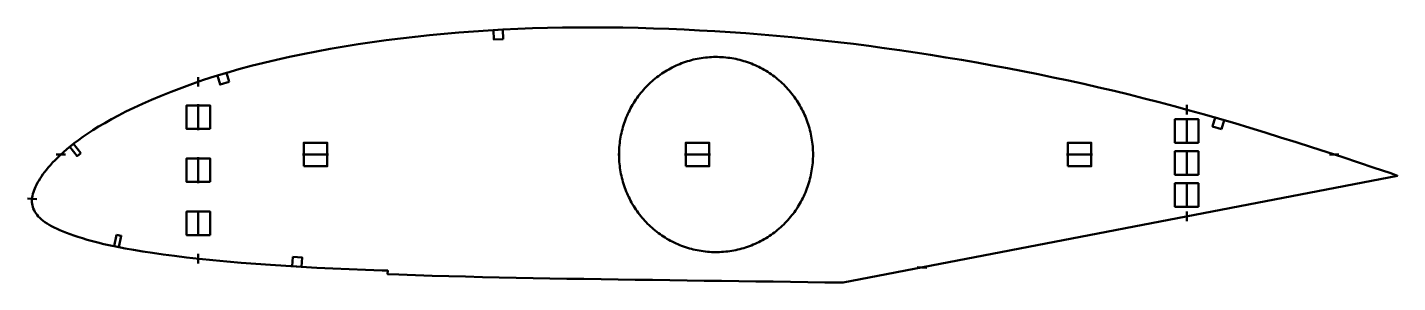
# Model space of a CAD drawing. Header units: metres. Extents: x -3 to 579, y 46 to 154.
import ezdxf

# ---------------------------------------------------------------- set-up
doc = ezdxf.new("R2010")
doc.units = ezdxf.units.M
doc.layers.add('Layer', color=1, linetype='Continuous', lineweight=50)

msp = doc.modelspace()

# ---------------------------------------------------------------- linework, layer by layer
at = {"layer": 'Layer'}
for p, q in [((289.83, 141.49), (289.83, 141.99)), ((69.83, 128.93), (69.83, 132.93)), ((69.83, 121.39), (69.83, 110.39)), ((489.83, 117.08), (489.83, 121.08)), ((489.83, 115.51), (489.83, 104.51)), ((13.4, 100), (9.4, 100)), ((125.12, 100), (114.12, 100)), ((248.62, 100), (248.12, 100)), ((287.46, 100), (276.46, 100)), ((331.05, 100), (331.55, 100)), ((449.79, 100), (438.79, 100)), ((489.83, 101.9), (489.83, 90.9)), ((550.51, 100), (554.51, 100)), ((69.83, 98.83), (69.83, 87.83)), ((489.83, 88.28), (489.83, 77.28)), ((1.19, 80.95), (-2.8, 81.26)), ((69.83, 76.27), (69.83, 65.27)), ((489.83, 75.71), (489.83, 71.71)), ((289.83, 58.51), (289.83, 58.01)), ((69.83, 57.73), (69.83, 53.73)), ((375.35, 52.16), (379.34, 51.86))]:
    msp.add_line(p, q, dxfattribs=at)
for points in [[(579.45, 91), (579.45, 91), (576.09, 92.15), (569.44, 94.39), (562.8, 96.62), (556.17, 98.81), (549.53, 100.97), (542.9, 103.11), (536.28, 105.23), (529.71, 107.31), (523.18, 109.35), (516.7, 111.33), (510.24, 113.27), (503.8, 115.15), (497.38, 116.99), (490.96, 118.78), (484.55, 120.52), (478.15, 122.22), (471.75, 123.87), (465.35, 125.47), (458.94, 127.02), (452.51, 128.54), (446.07, 130.01), (439.62, 131.43), (433.15, 132.82), (426.68, 134.16), (420.2, 135.46), (413.7, 136.71), (407.17, 137.92), (400.63, 139.1), (394.08, 140.24), (387.51, 141.33), (380.95, 142.39), (374.39, 143.41), (367.83, 144.38), (361.28, 145.3), (354.73, 146.19), (348.19, 147.02), (341.65, 147.81), (335.11, 148.56), (328.57, 149.25), (322.04, 149.9), (315.5, 150.51), (308.97, 151.06), (302.44, 151.57), (295.9, 152.03), (289.36, 152.44), (282.82, 152.81), (276.29, 153.14), (269.77, 153.41), (263.25, 153.64), (256.74, 153.82), (250.25, 153.95), (243.77, 154.03), (237.32, 154.07), (230.9, 154.05), (224.53, 153.99), (218.2, 153.86), (211.89, 153.67), (205.58, 153.41), (199.28, 153.11), (193, 152.74), (186.73, 152.32), (180.49, 151.84), (174.26, 151.31), (168.07, 150.71), (161.92, 150.06), (155.8, 149.36), (149.72, 148.59), (143.69, 147.76), (137.71, 146.88), (131.78, 145.92), (125.9, 144.91), (120.05, 143.83), (114.28, 142.71), (108.62, 141.54), (103.07, 140.32), (97.63, 139.04), (92.31, 137.69), (87.09, 136.28), (81.97, 134.81), (76.97, 133.28), (72.09, 131.71), (67.35, 130.08), (62.76, 128.42), (58.32, 126.72), (54.05, 125.01), (49.98, 123.3), (46.12, 121.6), (42.48, 119.91), (39.06, 118.24), (35.86, 116.6), (32.87, 114.98), (30.08, 113.39), (27.48, 111.86), (25.07, 110.36), (22.84, 108.92), (20.79, 107.51), (18.88, 106.15), (17.12, 104.82), (15.49, 103.53), (13.98, 102.28), (12.58, 101.07), (11.28, 99.89), (10.07, 98.75), (8.96, 97.64), (7.93, 96.56), (6.97, 95.52), (6.09, 94.49), (5.27, 93.49), (4.51, 92.53), (3.82, 91.58), (3.17, 90.64), (2.56, 89.74), (2.02, 88.88), (1.54, 88.04), (1.1, 87.17), (0.69, 86.33), (0.34, 85.54), (0.04, 84.79), (-0.21, 84.01), (-0.42, 83.24), (-0.59, 82.5), (-0.72, 81.78), (-0.81, 81.06), (-0.85, 80.4), (-0.86, 79.73), (-0.8, 79.07), (-0.69, 78.39), (-0.52, 77.7), (-0.28, 77.02), (0.01, 76.34), (0.36, 75.67), (0.78, 75.01), (1.28, 74.35), (1.83, 73.7), (2.45, 73.06), (3.13, 72.44), (3.87, 71.83), (4.67, 71.23), (5.55, 70.64), (6.49, 70.07), (7.51, 69.51), (8.6, 68.95), (9.78, 68.39), (11.03, 67.83), (12.37, 67.26), (13.79, 66.69), (15.31, 66.12), (16.94, 65.54), (18.68, 64.96), (20.57, 64.38), (22.6, 63.79), (24.8, 63.19), (27.17, 62.58), (29.73, 61.95), (32.51, 61.32), (35.51, 60.68), (38.78, 60.05), (42.34, 59.43), (46.21, 58.8), (50.4, 58.15), (54.9, 57.51), (59.71, 56.88), (64.83, 56.27), (70.26, 55.68), (75.96, 55.11), (81.89, 54.54), (87.98, 54), (94.2, 53.49), (100.52, 53.03), (106.96, 52.62), (113.54, 52.24), (120.25, 51.89), (127.04, 51.57), (133.93, 51.27), (140.91, 50.99), (147.95, 50.71), (150.32, 50.62), (150.26, 49.13), (154.98, 48.95), (162.06, 48.7), (169.14, 48.46), (176.24, 48.26), (183.38, 48.07), (190.54, 47.89), (197.72, 47.72), (204.9, 47.56), (212.06, 47.41), (219.24, 47.29), (226.46, 47.18), (233.7, 47.08), (240.97, 46.97), (248.25, 46.86), (255.53, 46.75), (262.84, 46.65), (270.16, 46.56), (277.49, 46.46), (284.82, 46.36), (292.15, 46.25), (299.48, 46.14), (306.8, 46.04), (314.13, 45.94), (321.46, 45.84), (328.79, 45.75), (336.12, 45.64), (343.78, 45.53), (579.45, 91)], [(331.05, 100), (331.04, 100.87), (331.01, 101.74), (330.96, 102.61), (330.9, 103.48), (330.82, 104.35), (330.72, 105.22), (330.6, 106.08), (330.46, 106.94), (330.31, 107.8), (330.14, 108.66), (329.95, 109.51), (329.74, 110.35), (329.52, 111.2), (329.27, 112.03), (329.01, 112.86), (328.74, 113.69), (328.44, 114.51), (328.13, 115.32), (327.8, 116.13), (327.46, 116.93), (327.1, 117.72), (326.72, 118.51), (326.32, 119.28), (325.91, 120.05), (325.49, 120.81), (325.05, 121.56), (324.59, 122.3), (324.11, 123.03), (323.63, 123.75), (323.12, 124.46), (322.61, 125.16), (322.07, 125.85), (321.53, 126.52), (320.97, 127.19), (320.39, 127.84), (319.8, 128.48), (319.2, 129.11), (318.59, 129.72), (317.96, 130.33), (317.32, 130.91), (316.67, 131.49), (316.01, 132.05), (315.33, 132.6), (314.65, 133.13), (313.95, 133.65), (313.24, 134.15), (312.53, 134.64), (311.8, 135.11), (311.06, 135.57), (310.31, 136.01), (309.56, 136.43), (308.79, 136.84), (308.02, 137.24), (307.24, 137.61), (306.45, 137.97), (305.65, 138.32), (304.85, 138.64), (304.04, 138.95), (303.22, 139.24), (302.4, 139.52), (301.57, 139.77), (300.74, 140.01), (299.9, 140.24), (299.06, 140.44), (298.22, 140.63), (297.37, 140.8), (296.51, 140.95), (295.66, 141.08), (294.8, 141.19), (293.94, 141.29), (293.07, 141.37), (292.21, 141.43), (291.35, 141.47), (290.48, 141.49), (289.61, 141.49), (288.75, 141.48), (287.88, 141.45), (287.02, 141.4), (286.15, 141.33), (285.29, 141.24), (284.43, 141.14), (283.58, 141.01), (282.72, 140.87), (281.87, 140.71), (281.02, 140.54), (280.18, 140.34), (279.34, 140.13), (278.5, 139.9), (277.67, 139.65), (276.85, 139.38), (276.03, 139.1), (275.22, 138.8), (274.41, 138.48), (273.61, 138.15), (272.82, 137.79), (272.03, 137.43), (271.25, 137.04), (270.49, 136.64), (269.73, 136.22), (268.97, 135.79), (268.23, 135.34), (267.5, 134.88), (266.78, 134.4), (266.06, 133.9), (265.36, 133.39), (264.67, 132.86), (263.99, 132.32), (263.32, 131.77), (262.66, 131.2), (262.02, 130.62), (261.38, 130.03), (260.76, 129.42), (260.16, 128.8), (259.56, 128.16), (258.98, 127.52), (258.41, 126.86), (257.86, 126.19), (257.32, 125.5), (256.8, 124.81), (256.28, 124.11), (255.79, 123.39), (255.31, 122.67), (254.84, 121.93), (254.39, 121.19), (253.96, 120.43), (253.54, 119.67), (253.14, 118.9), (252.75, 118.12), (252.38, 117.33), (252.03, 116.53), (251.69, 115.73), (251.37, 114.92), (251.07, 114.1), (250.78, 113.28), (250.51, 112.45), (250.26, 111.61), (250.03, 110.77), (249.81, 109.93), (249.61, 109.08), (249.43, 108.23), (249.27, 107.37), (249.13, 106.51), (249, 105.65), (248.89, 104.79), (248.8, 103.92), (248.73, 103.05), (248.67, 102.18), (248.64, 101.31), (248.62, 100.44), (248.62, 99.56), (248.64, 98.69), (248.67, 97.82), (248.73, 96.95), (248.8, 96.08), (248.89, 95.21), (249, 94.35), (249.13, 93.49), (249.27, 92.63), (249.43, 91.77), (249.61, 90.92), (249.81, 90.07), (250.03, 89.23), (250.26, 88.39), (250.51, 87.55), (250.78, 86.72), (251.07, 85.9), (251.37, 85.08), (251.69, 84.27), (252.03, 83.47), (252.38, 82.67), (252.75, 81.88), (253.14, 81.1), (253.54, 80.33), (253.96, 79.57), (254.39, 78.81), (254.84, 78.07), (255.31, 77.33), (255.79, 76.61), (256.28, 75.89), (256.8, 75.19), (257.32, 74.5), (257.86, 73.81), (258.41, 73.14), (258.98, 72.48), (259.56, 71.84), (260.16, 71.2), (260.76, 70.58), (261.38, 69.97), (262.02, 69.38), (262.66, 68.8), (263.32, 68.23), (263.99, 67.68), (264.67, 67.14), (265.36, 66.61), (266.06, 66.1), (266.78, 65.6), (267.5, 65.12), (268.23, 64.66), (268.97, 64.21), (269.73, 63.78), (270.49, 63.36), (271.25, 62.96), (272.03, 62.57), (272.82, 62.21), (273.61, 61.85), (274.41, 61.52), (275.22, 61.2), (276.03, 60.9), (276.85, 60.62), (277.67, 60.35), (278.5, 60.1), (279.34, 59.87), (280.18, 59.66), (281.02, 59.46), (281.87, 59.29), (282.72, 59.13), (283.58, 58.99), (284.43, 58.86), (285.29, 58.76), (286.15, 58.67), (287.02, 58.6), (287.88, 58.55), (288.75, 58.52), (289.61, 58.51), (290.48, 58.51), (291.35, 58.53), (292.21, 58.57), (293.07, 58.63), (293.94, 58.71), (294.8, 58.81), (295.66, 58.92), (296.51, 59.05), (297.37, 59.2), (298.22, 59.37), (299.06, 59.56), (299.9, 59.76), (300.74, 59.99), (301.57, 60.23), (302.4, 60.48), (303.22, 60.76), (304.04, 61.05), (304.85, 61.36), (305.65, 61.68), (306.45, 62.03), (307.24, 62.39), (308.02, 62.76), (308.79, 63.16), (309.56, 63.57), (310.31, 63.99), (311.06, 64.43), (311.8, 64.89), (312.53, 65.36), (313.24, 65.85), (313.95, 66.35), (314.65, 66.87), (315.33, 67.4), (316.01, 67.95), (316.67, 68.51), (317.32, 69.09), (317.96, 69.67), (318.59, 70.28), (319.2, 70.89), (319.8, 71.52), (320.39, 72.16), (320.97, 72.81), (321.53, 73.48), (322.07, 74.15), (322.61, 74.84), (323.12, 75.54), (323.63, 76.25), (324.11, 76.97), (324.59, 77.7), (325.05, 78.44), (325.49, 79.19), (325.91, 79.95), (326.32, 80.72), (326.72, 81.49), (327.1, 82.28), (327.46, 83.07), (327.8, 83.87), (328.13, 84.68), (328.44, 85.49), (328.74, 86.31), (329.01, 87.14), (329.27, 87.97), (329.52, 88.8), (329.74, 89.65), (329.95, 90.49), (330.14, 91.34), (330.31, 92.2), (330.46, 93.06), (330.6, 93.92), (330.72, 94.78), (330.82, 95.65), (330.9, 96.52), (330.96, 97.39), (331.01, 98.26), (331.04, 99.13), (331.05, 100)]]:
    msp.add_lwpolyline(points, close=True, dxfattribs=at)
for points in [[(199.44, 149.11), (195.45, 148.88), (195.22, 152.87), (199.21, 153.1), (199.44, 149.11)], [(82.92, 130.92), (79.09, 129.75), (77.92, 133.57), (81.75, 134.74), (82.92, 130.92)], [(74.83, 110.89), (64.83, 110.89), (64.83, 120.89), (74.83, 120.89), (74.83, 110.89)], [(494.83, 105.01), (484.83, 105.01), (484.83, 115.01), (494.83, 115.01), (494.83, 105.01)], [(504.65, 110.73), (500.81, 111.86), (501.94, 115.7), (505.77, 114.57), (504.65, 110.73)], [(114.62, 95), (114.62, 105), (124.62, 105), (124.62, 95), (114.62, 95)], [(276.96, 95), (276.96, 105), (286.96, 105), (286.96, 95), (276.96, 95)], [(439.29, 95), (439.29, 105), (449.29, 105), (449.29, 95), (439.29, 95)], [(19.86, 100.61), (18.29, 99.37), (15.19, 103.29), (16.75, 104.53), (19.86, 100.61)], [(494.83, 91.4), (484.83, 91.4), (484.83, 101.4), (494.83, 101.4), (494.83, 91.4)], [(74.83, 88.33), (64.83, 88.33), (64.83, 98.33), (74.83, 98.33), (74.83, 88.33)], [(494.83, 77.78), (484.83, 77.78), (484.83, 87.78), (494.83, 87.78), (494.83, 77.78)], [(74.83, 65.77), (64.83, 65.77), (64.83, 75.77), (74.83, 75.77), (74.83, 65.77)], [(35.13, 65.87), (37.09, 65.46), (36.06, 60.57), (34.1, 60.98), (35.13, 65.87)], [(109.95, 56.45), (113.94, 56.23), (113.72, 52.23), (109.72, 52.46), (109.95, 56.45)]]:
    msp.add_lwpolyline(points, dxfattribs=at)

doc.saveas('drawing.dxf')
